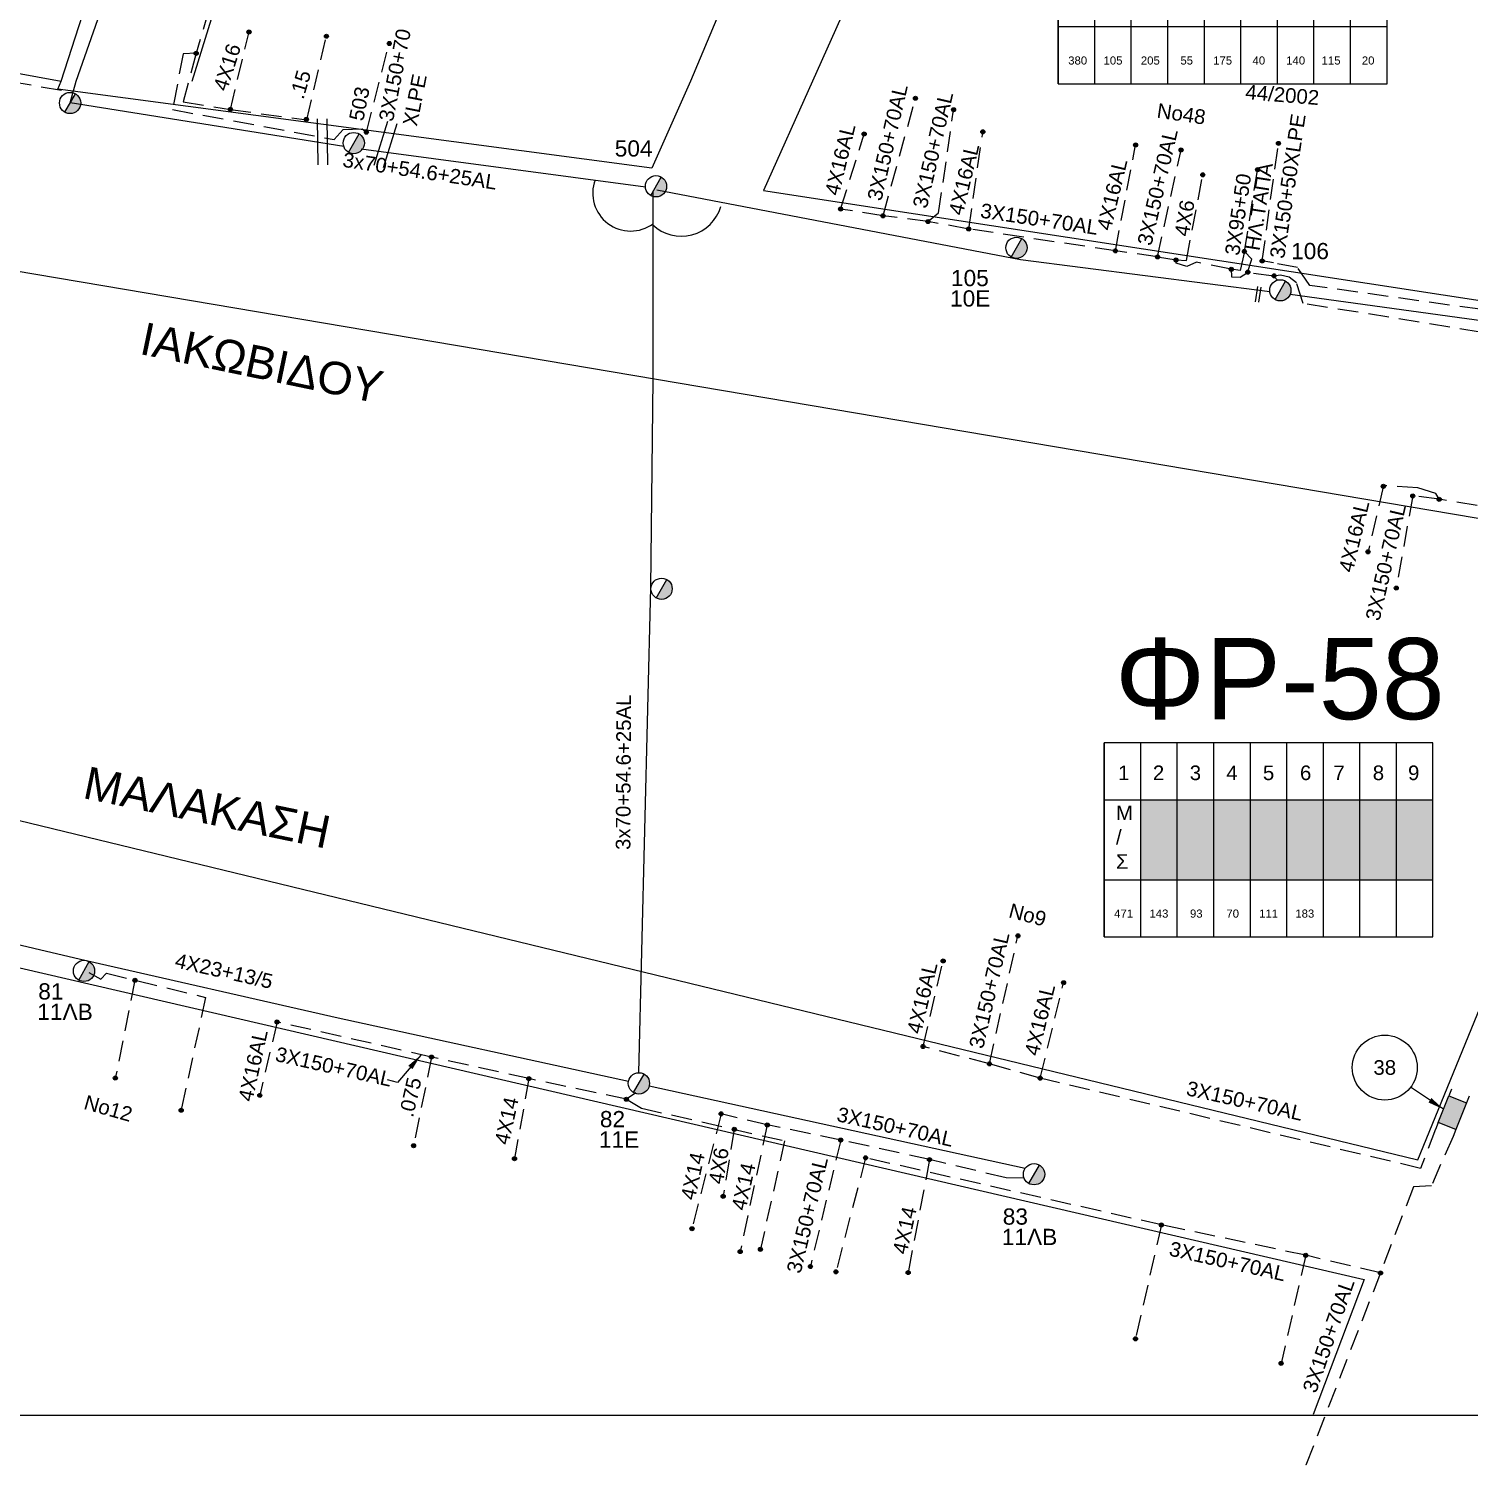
# Model space of a CAD drawing. Header units: millimetres. Extents: x 766 to 1726, y 225 to 629.
# Drawn here: x 1240.7 to 1329.4, y 241.2 to 329.7 of the extents above; entities that cross this region are included whole.
import ezdxf
from ezdxf.enums import TextEntityAlignment as Align

# ---------------------------------------------------------------- set-up
doc = ezdxf.new("R2010")
doc.units = ezdxf.units.MM
doc.linetypes.add('DASHED', pattern=[19.05, 12.7, -6.35])
for name, color, linetype in [('Link Box 4 Διευθύνσεων', 7, 'Continuous'), ('Άγνωστα', 7, 'Continuous'), ('Ασφαλειοκιβώτια Χ.Τ 9 αναχωρήσεων', 7, 'Continuous'), ('Γέφυρες Εναέριου Δικτύου', 7, 'Continuous'), ('Επιγραφές - Σχήματα', 7, 'Continuous'), ('Καλώδια ΧΤ   3x150+50AL', 7, 'DASHED'), ('Καλώδια ΧΤ   3x150+70AL', 7, 'DASHED'), ('Καλώδια ΧΤ   3x150AL+50CU', 7, 'DASHED'), ('Καλώδια ΧΤ   3x150AL+50XLPE', 7, 'DASHED'), ('Καλώδια ΧΤ   3x95+50CU', 7, 'DASHED'), ('Καλώδια ΧΤ   4x16AL', 7, 'DASHED'), ('Μηχανική τομή', 7, 'Continuous'), ('Στύλος ΦΜ', 7, 'Continuous'), ('Στύλος ΦΜ @ 1', 7, 'Continuous'), ('Συνδέσεις', 7, 'Continuous'), ('Συνεστραμμένα ΧΤ   3x70+54.6+25 AL', 7, 'SYN_LINE'), ('Τομή', 7, 'Continuous'), ('Υπόβαθρο ΔΕΗ', 7, 'Continuous'), ('Υπόγεια Καλώδια Δικτύου ΧΤ   .15', 7, 'DASHED'), ('Υπόγεια καλώδια Δικτύου ΧΤ και Παρ. ΧΤ - 3X150+70 AL', 7, 'DASHED'), ('Υπόγεια καλώδια Παροχών ΧΤ   .075', 7, 'DASHED'), ('Υπόγεια καλώδια Παροχών ΧΤ   4x16AL', 7, 'DASHED'), ('Υπόγεια καλώδια Παροχών ΧΤ   4x6', 7, 'DASHED')]:
    doc.layers.add(name, color=color, linetype=linetype)
doc.styles.get("Standard").update_dxf_attribs({"font": 'arial.ttf'})
doc.linetypes.add('SYN_LINE', pattern='A,0.5,-0.0001,["/\\/\\/\\/",Standard,S=0.1,R=0,X=0,Y=-0.05],-0.25', length=0.7501)
doc.dimstyles.new('ISO-25', dxfattribs={"dimtxt": 2.5, "dimasz": 2.5, "dimexe": 1.25, "dimexo": 0.625, "dimtad": 1, "dimtxsty": 'Standard', "dimcen": 2.5, "dimadec": 0, "dimazin": 0, "dimtfac": 1, "dimtmove": 0, "dimatfit": 3, "dimfxl": 1, "dimarcsym": 0})

# ---------------------------------------------------------------- blocks, each defined once
blk = doc.blocks.new('LINK BOX 4 ΑΝΑΧΩΡΗΣΕΩΝ')
at = {"layer": 'Link Box 4 Διευθύνσεων', "ltscale": 40}
blk.add_hatch(color=256, dxfattribs=at).paths.add_polyline_path([(-3.54, 0), (-3.54, -4.67), (3.54, -4.67), (3.54, 0)])
for p, q in [((-3.54, 0), (-5.33, 0)), ((5.33, 0), (3.54, 0)), ((-3.54, -4.67), (-5.33, -4.67)), ((5.33, -4.67), (3.54, -4.67))]:
    blk.add_line(p, q, dxfattribs=at)
blk.add_lwpolyline([(-3.54, -4.67), (-3.54, 0), (3.54, 0), (3.54, -4.67)], close=True, dxfattribs=at)
blk = doc.blocks.new('ΥΠΑΡΧΩΝ ΤΣΙΜΕΝΤΕΝΙΟΣ ΣΤΥΛΟΣ')
at = {"layer": 'Στύλος ΦΜ'}
blk.add_hatch(color=256, dxfattribs=at).paths.add_polyline_path([(-1.29, -2.28, 0.574793), (2.62, 0, 0.268822), (1.3, 2.27)])
blk.add_line((-1.29, -2.28), (1.3, 2.27), dxfattribs=at)
blk.add_circle((0, 0), 2.62, dxfattribs=at)
at = {"layer": 'Στύλος ΦΜ', "flags": 4}
for tag, p in [('ΑΡΙΘΜΟΣ', (-4.68, 8.05)), ('ΤΥΠΟΣ', (-4.91, 3.03))]:
    blk.add_attdef(tag, p, '', height=4, dxfattribs=at)
blk = doc.blocks.new('_ΣΥΝΔΕΣΗ')
at = {"layer": 'Συνδέσεις', "linetype": 'SYN_LINE', "ltscale": 40}
blk.add_hatch(color=256, dxfattribs=at).paths.add_polyline_path([(0.5, -0.01, 1), (-0.5, -0.01, 1)])
at = {"layer": 'Συνδέσεις'}
blk.add_circle((0, -0.01), 0.5, dxfattribs=at)
blk = doc.blocks.new('ΤΟΜΗ')
at = {"layer": 'Τομή', "ltscale": 40}
for p, q in [((-5.68, 0), (5.68, 0)), ((5.68, -2.33), (-5.68, -2.33))]:
    blk.add_line(p, q, dxfattribs=at)
blk = doc.blocks.new('ΑΣΦΑΛΕΙΟΚΙΒΩΤΙΟ ΥΠΟΣΤΑΘΜΟΥ 9A ΑΝΑΧΩΡΗΣΕΩΝ')
at = {"layer": 'Ασφαλειοκιβώτια Χ.Τ 9 αναχωρήσεων', "ltscale": 40}
for p, q in [((0, 0), (0, 11.955)), ((2.25, 0), (2.25, 11.955)), ((4.5, 0), (4.5, 11.955)), ((6.75, 0), (6.75, 11.955)), ((9, 0), (9, 11.955)), ((11.25, 0), (11.25, 11.955)), ((13.5, 0), (13.5, 11.955)), ((15.75, 0), (15.75, 11.955)), ((18, 0), (18, 11.955)), ((0, 8.434), (20.25, 8.434)), ((0, 3.521), (20.25, 3.521))]:
    blk.add_line(p, q, dxfattribs=at)
at = {"layer": 'Ασφαλειοκιβώτια Χ.Τ 9 αναχωρήσεων'}
blk.add_lwpolyline([(20.25, 0), (20.25, 11.955), (0, 11.955), (0, 0)], close=True, dxfattribs=at)
for s, p in [('1', (0.855, 9.658)), ('2', (2.997, 9.658)), ('3', (5.265, 9.658)), ('4', (7.521, 9.658)), ('5', (9.774, 9.658)), ('6', (12.057, 9.658)), ('7', (14.118, 9.658)), ('8', (16.54, 9.658)), ('9', (18.714, 9.658))]:
    blk.add_text(s, height=0.9, dxfattribs=at).set_placement(p)
at = {"layer": 'Ασφαλειοκιβώτια Χ.Τ 9 αναχωρήσεων', "ltscale": 40}
for tag, height, p in [('ΟΝΟΜΑ', 1.25, (9.403, 14.063)), ('ΚΕΙΜΕΝΟ 1', 0.5, (1.194, 1.435)), ('ΚΕΙΜΕΝΟ 2', 0.5, (3.37, 1.435)), ('ΚΕΙΜΕΝΟ 3', 0.5, (5.669, 1.435)), ('ΚΕΙΜΕΝΟ 4', 0.5, (7.913, 1.435)), ('ΚΕΙΜΕΝΟ 5', 0.5, (10.123, 1.435)), ('ΚΕΙΜΕΝΟ 6', 0.5, (12.354, 1.435)), ('ΚΕΙΜΕΝΟ 7', 0.5, (14.623, 1.435)), ('ΚΕΙΜΕΝΟ 8', 0.5, (16.804, 1.435)), ('ΚΕΙΜΕΝΟ 9', 0.5, (19.088, 1.435)), ('ΣΧ', 0.5, (9.152, -0.433))]:
    blk.add_attdef(tag, text='', height=height, dxfattribs=at).set_placement(p, align=Align.MIDDLE_CENTER)
blk = doc.blocks.new('ΜΗΧΑΝΙΚΗ ΤΟΜΗ')
at = {"layer": 'Μηχανική τομή', "ltscale": 40}
for p, q in [((-1.89, 0.78), (1.89, 0.78)), ((1.89, 0), (-1.89, 0))]:
    blk.add_line(p, q, dxfattribs=at)

msp = doc.modelspace()

# ---------------------------------------------------------------- hatches: boundary and pattern name
at = {"layer": 'Ασφαλειοκιβώτια Χ.Τ 9 αναχωρήσεων'}
for color, points in [(173, [(1311.465, 282.156), (1309.215, 282.156), (1309.215, 277.242), (1311.465, 277.242)]), (5, [(1313.715, 282.156), (1311.465, 282.156), (1311.465, 277.242), (1313.715, 277.242)]), (2, [(1315.965, 282.156), (1313.715, 282.156), (1313.715, 277.242), (1315.965, 277.242)]), (1, [(1318.215, 282.156), (1315.965, 282.156), (1315.965, 277.242), (1318.215, 277.242)]), (6, [(1320.465, 282.156), (1318.215, 282.156), (1318.215, 277.242), (1320.465, 277.242)]), (62, [(1322.715, 282.156), (1320.465, 282.156), (1320.465, 277.242), (1322.715, 277.242)]), (27, [(1324.965, 282.156), (1322.715, 282.156), (1322.715, 277.242), (1324.965, 277.242)]), (133, [(1327.215, 282.156), (1324.965, 282.156), (1324.965, 277.242), (1327.215, 277.242)])]:
    msp.add_hatch(color=color, dxfattribs=at).paths.add_polyline_path(points)

# ---------------------------------------------------------------- linework, layer by layer
at = {"layer": 'Άγνωστα', "color": 5, "linetype": 'Continuous', "ltscale": 0.1}
msp.add_lwpolyline([(1218.004, 278.446), (1243.911, 272.352), (1259.768, 268.735), (1277.661, 264.833)], dxfattribs=at)
at = {"layer": 'Άγνωστα', "color": 5, "linetype": 'DASHED', "ltscale": 0.1}
for points in [[(1244.406, 271.519), (1245.147, 271.114), (1245.511, 271.477), (1251.605, 269.987), (1250.103, 263.039)], [(1247.257, 271.05), (1246.047, 265.022)], [(1271.52, 264.989), (1270.639, 260.056)], [(1277.529, 263.716), (1278.458, 263.173), (1287.272, 261.155), (1285.783, 254.474)], [(1283.367, 262.816), (1283.363, 262.817), (1281.57, 255.74)], [(1286.206, 262.137), (1284.536, 254.334)], [(1292.261, 260.109), (1290.435, 253.086)], [(1296.203, 260.003), (1294.885, 253.041)]]:
    msp.add_lwpolyline(points, dxfattribs=at)
at = {"layer": 'Γέφυρες Εναέριου Δικτύου'}
for centre, radius, start, end in [((1277.795, 319.544), 2.339, 159.80245, 306.32886), ((1280.915, 319.425), 2.54, 225.94363, 343.76558)]:
    msp.add_arc(centre, radius, start, end, dxfattribs=at)
at = {"layer": 'Επιγραφές - Σχήματα'}
msp.add_lwpolyline([(807.638, 244.256), (1540.689, 244.256), (1540.689, 606.185), (807.638, 606.185)], close=True, dxfattribs=at)
at = {"layer": 'Επιγραφές - Σχήματα', "color": 7}
msp.add_circle((1324.245, 265.667), 2, dxfattribs=at)
at = {"layer": 'Καλώδια ΧΤ   3x150+50AL', "color": 1, "ltscale": 0.1}
msp.add_lwpolyline([(1214.603, 333.513), (1213.715, 330.754), (1213.799, 330.306), (1214.065, 330.334), (1214.499, 330.726), (1216.098, 335.519), (1217.667, 335.645), (1218.199, 336.387), (1229.387, 332.858), (1228.34, 328.352), (1243.444, 325.762)], dxfattribs=at)
at = {"layer": 'Καλώδια ΧΤ   3x150+70AL', "color": 133, "ltscale": 0.1}
msp.add_lwpolyline([(1310.249, 315.615), (1307.655, 315.989), (1298.617, 317.332), (1296.104, 317.794), (1293.338, 318.145), (1290.726, 318.562)], dxfattribs=at)
at = {"layer": 'Καλώδια ΧΤ   3x150+70AL', "color": 5, "linetype": 'Continuous', "ltscale": 0.1}
msp.add_lwpolyline([(1278.939, 264.553), (1302.1, 259.464)], dxfattribs=at)
at = {"layer": 'Καλώδια ΧΤ   3x150AL+50CU', "color": 6, "ltscale": 0.1}
for points in [[(1253.413, 336.332), (1251.028, 328.157), (1250.226, 325.172), (1253.139, 324.7), (1257.835, 324.049)], [(1257.835, 324.049), (1259.053, 329.213)], [(1251.028, 328.157), (1250.223, 328.134), (1249.575, 324.691), (1259.532, 322.844), (1260.076, 323.465), (1261.261, 323.506), (1261.516, 323.302), (1262.921, 328.766)]]:
    msp.add_lwpolyline(points, dxfattribs=at)
at = {"layer": 'Καλώδια ΧΤ   3x150AL+50XLPE', "color": 6, "linetype": 'DASHED', "ltscale": 0.1}
for points in [[(1316.694, 315.369), (1317.697, 322.608)], [(1348.483, 292.481), (1339.979, 296.279), (1345.039, 308.682), (1330.984, 310.829), (1330.798, 312.037), (1330.124, 312.385), (1319.628, 313.856), (1318.88, 314.955), (1317.396, 315.243), (1316.694, 315.369)]]:
    msp.add_lwpolyline(points, dxfattribs=at)
at = {"layer": 'Καλώδια ΧΤ   3x150AL+50XLPE', "color": 133, "linetype": 'DASHED', "ltscale": 0.1}
msp.add_lwpolyline([(1347.932, 289.246), (1338.632, 293.315), (1339.694, 295.56), (1339.404, 296.412), (1344.059, 307.993), (1330.737, 310.038), (1330.13, 310.985), (1319.213, 312.749), (1318.809, 314.017), (1318.357, 314.365), (1317.823, 314.489), (1317.414, 314.432), (1317.634, 314.185)], dxfattribs=at)
at = {"layer": 'Καλώδια ΧΤ   3x95+50CU', "color": 133, "linetype": 'DASHED', "ltscale": 0.1}
for points in [[(1314.788, 314.851), (1314.803, 314.392), (1315.339, 314.361), (1315.783, 314.644), (1316.059, 315.478), (1315.6, 315.952), (1316.413, 320.997)], [(1315.6, 315.952), (1315.328, 314.784), (1314.788, 314.851), (1312.639, 315.292), (1312.044, 315.033), (1311.391, 315.234), (1311.391, 315.426)], [(1317.414, 314.432), (1315.783, 314.644)]]:
    msp.add_lwpolyline(points, dxfattribs=at)
at = {"layer": 'Καλώδια ΧΤ   4x16AL', "color": 6, "linetype": 'DASHED', "ltscale": 0.1}
msp.add_lwpolyline([(1253.139, 324.7), (1254.283, 329.476)], dxfattribs=at)
at = {"layer": 'Συνεστραμμένα ΧΤ   3x70+54.6+25 AL', "color": 1, "ltscale": 10}
msp.add_lwpolyline([(1260.13, 322.425), (1260.13, 322.425), (1243.262, 325.097), (1243.628, 326.433), (1249.484, 343.11)], dxfattribs=at)
at = {"layer": 'Συνεστραμμένα ΧΤ   3x70+54.6+25 AL', "color": 27, "ltscale": 10}
for points in [[(1278.7, 319.913), (1261.19, 322.244)], [(1278.289, 265.348), (1279.025, 295.252), (1279.183, 308.089), (1279.17, 319.639)], [(1279.402, 319.747), (1301.806, 315.456), (1317.162, 313.48)], [(1318.42, 313.312), (1347.64, 309.291)]]:
    msp.add_lwpolyline(points, dxfattribs=at)
at = {"layer": 'Υπόβαθρο ΔΕΗ'}
for points in [[(1242.711, 326.433), (1259.569, 378.621), (1246.354, 383.658), (1228.898, 328.969), (1242.711, 326.433)], [(1250.788, 326.433), (1264.041, 369.24), (1268.512, 375.053), (1297.273, 364.041), (1281.485, 326.433), (1279.1, 321.085), (1242.508, 325.952), (1242.711, 326.433)], [(1353.404, 326.433), (1358.992, 339.971), (1304.464, 360.984), (1288.993, 326.433), (1285.969, 319.71), (1346.568, 310.398), (1353.404, 326.433)], [(1224.751, 317.293), (1214.823, 287.039), (1326.281, 259.978), (1337.434, 287.23), (1336.682, 298.366), (1224.751, 317.293)], [(1207.547, 246.111), (1203.586, 250.99), (1212.164, 278.298), (1322.986, 252.604), (1319.84, 244.287)]]:
    msp.add_lwpolyline(points, dxfattribs=at)
at = {"layer": 'Υπόγεια καλώδια Δικτύου ΧΤ και Παρ. ΧΤ - 3X150+70 AL', "color": 133, "ltscale": 0.1}
for points in [[(1293.338, 318.145), (1295.336, 325.389)], [(1296.104, 317.794), (1296.763, 318.323), (1297.685, 324.683)], [(1310.249, 315.615), (1311.699, 322.205)]]:
    msp.add_lwpolyline(points, dxfattribs=at)
at = {"layer": 'Υπόγεια καλώδια Δικτύου ΧΤ και Παρ. ΧΤ - 3X150+70 AL', "color": 173, "ltscale": 0.1}
for points in [[(1325.97, 300.892), (1324.955, 295.211)], [(1342.031, 298.228), (1331.81, 299.986), (1327.596, 300.679), (1325.97, 300.892)]]:
    msp.add_lwpolyline(points, dxfattribs=at)
at = {"layer": 'Υπόγεια καλώδια Δικτύου ΧΤ και Παρ. ΧΤ - 3X150+70 AL', "color": 5, "ltscale": 0.1}
for points in [[(1299.894, 265.899), (1301.648, 273.788)], [(1278.104, 264.103), (1277.529, 263.716), (1271.52, 264.989), (1265.523, 266.316), (1256.01, 268.482)], [(1327.373, 261.864), (1326.45, 259.456), (1303.018, 265.018), (1299.894, 265.899), (1295.805, 266.968)], [(1302.033, 258.859), (1300.916, 258.875), (1296.203, 260.003), (1290.731, 261.205), (1286.206, 262.137), (1283.364, 262.819)], [(1290.731, 261.205), (1288.868, 253.414)], [(1328.456, 261.43), (1327.115, 258.385), (1326.006, 258.32), (1323.984, 253.014), (1319.384, 241.17), (1319.384, 241.17)], [(1323.984, 253.014), (1319.378, 254.104), (1310.486, 255.977), (1292.261, 260.109)], [(1310.486, 255.977), (1308.893, 248.956)], [(1319.378, 254.104), (1317.861, 247.443)]]:
    msp.add_lwpolyline(points, dxfattribs=at)
at = {"layer": 'Υπόγεια καλώδια Παροχών ΧΤ   .075', "color": 5, "ltscale": 0.1}
msp.add_lwpolyline([(1265.523, 266.316), (1264.42, 260.857)], dxfattribs=at)
at = {"layer": 'Υπόγεια καλώδια Παροχών ΧΤ   4x16AL', "color": 133, "ltscale": 0.1}
for points in [[(1290.726, 318.562), (1292.175, 323.189)], [(1298.617, 317.332), (1299.485, 323.323)], [(1307.655, 315.989), (1308.896, 322.516)]]:
    msp.add_lwpolyline(points, dxfattribs=at)
at = {"layer": 'Υπόγεια καλώδια Παροχών ΧΤ   4x16AL', "color": 173, "ltscale": 0.1}
msp.add_lwpolyline([(1327.596, 300.679), (1327.399, 301.045), (1326.278, 301.388), (1324.167, 301.52), (1323.213, 297.444)], dxfattribs=at)
at = {"layer": 'Υπόγεια καλώδια Παροχών ΧΤ   4x16AL', "color": 5, "ltscale": 0.1}
for points in [[(1295.805, 266.968), (1297.041, 272.242)], [(1303.018, 265.018), (1304.463, 270.899)], [(1256.01, 268.482), (1254.947, 263.953)]]:
    msp.add_lwpolyline(points, dxfattribs=at)
at = {"layer": 'Υπόγεια καλώδια Παροχών ΧΤ   4x6', "color": 133, "ltscale": 0.1}
msp.add_lwpolyline([(1310.249, 315.615), (1311.391, 315.426), (1312.024, 315.396), (1313.036, 320.675)], dxfattribs=at)
at = {"layer": 'Υπόγεια καλώδια Παροχών ΧΤ   4x6', "color": 5, "ltscale": 0.1}
msp.add_lwpolyline([(1284.178, 261.864), (1283.491, 257.738)], dxfattribs=at)

# ---------------------------------------------------------------- block references
at = {"layer": 'Link Box 4 Διευθύνσεων', "xscale": 0.2500000000000154, "yscale": 0.2500000000000154, "zscale": 0.2500000000000154, "rotation": 68.17887013275352}
msp.add_blockref('LINK BOX 4 ΑΝΑΧΩΡΗΣΕΩΝ', (1327.868, 263.1), dxfattribs=at)
at = {"layer": 'Ασφαλειοκιβώτια Χ.Τ 9 αναχωρήσεων'}
ref = msp.add_blockref('ΑΣΦΑΛΕΙΟΚΙΒΩΤΙΟ ΥΠΟΣΤΑΘΜΟΥ 9A ΑΝΑΧΩΡΗΣΕΩΝ', (1304.134, 326.281), dxfattribs=at)
ref.add_attrib('ΚΕΙΜΕΝΟ 9', '20', dxfattribs={"ltscale": 40, "height": 0.5}).set_placement((1323.222, 327.715), align=Align.MIDDLE_CENTER)
ref.add_attrib('ΚΕΙΜΕΝΟ 8', '115', dxfattribs={"ltscale": 40, "height": 0.5}).set_placement((1320.938, 327.715), align=Align.MIDDLE_CENTER)
ref.add_attrib('ΚΕΙΜΕΝΟ 7', '140', dxfattribs={"ltscale": 40, "height": 0.5}).set_placement((1318.757, 327.715), align=Align.MIDDLE_CENTER)
ref.add_attrib('ΚΕΙΜΕΝΟ 6', '40', dxfattribs={"ltscale": 40, "height": 0.5}).set_placement((1316.488, 327.715), align=Align.MIDDLE_CENTER)
ref.add_attrib('ΚΕΙΜΕΝΟ 5', '175', dxfattribs={"ltscale": 40, "height": 0.5}).set_placement((1314.258, 327.715), align=Align.MIDDLE_CENTER)
ref.add_attrib('ΚΕΙΜΕΝΟ 4', '55', dxfattribs={"ltscale": 40, "height": 0.5}).set_placement((1312.047, 327.715), align=Align.MIDDLE_CENTER)
ref.add_attrib('ΚΕΙΜΕΝΟ 3', '205', dxfattribs={"ltscale": 40, "height": 0.5}).set_placement((1309.803, 327.715), align=Align.MIDDLE_CENTER)
ref.add_attrib('ΚΕΙΜΕΝΟ 1', '380', dxfattribs={"ltscale": 40, "height": 0.5}).set_placement((1305.328, 327.715), align=Align.MIDDLE_CENTER)
ref.add_attrib('ΚΕΙΜΕΝΟ 2', '105', dxfattribs={"ltscale": 40, "height": 0.5}).set_placement((1307.504, 327.715), align=Align.MIDDLE_CENTER)
ref = msp.add_blockref('ΑΣΦΑΛΕΙΟΚΙΒΩΤΙΟ ΥΠΟΣΤΑΘΜΟΥ 9A ΑΝΑΧΩΡΗΣΕΩΝ', (1306.965, 273.721), dxfattribs=at)
ref.add_attrib('ΚΕΙΜΕΝΟ 6', '183', dxfattribs={"ltscale": 40, "height": 0.5}).set_placement((1319.319, 275.156), align=Align.MIDDLE_CENTER)
ref.add_attrib('ΚΕΙΜΕΝΟ 5', '111', dxfattribs={"ltscale": 40, "height": 0.5}).set_placement((1317.089, 275.156), align=Align.MIDDLE_CENTER)
ref.add_attrib('ΚΕΙΜΕΝΟ 4', '70', dxfattribs={"ltscale": 40, "height": 0.5}).set_placement((1314.878, 275.156), align=Align.MIDDLE_CENTER)
ref.add_attrib('ΚΕΙΜΕΝΟ 3', '93', dxfattribs={"ltscale": 40, "height": 0.5}).set_placement((1312.635, 275.156), align=Align.MIDDLE_CENTER)
ref.add_attrib('ΚΕΙΜΕΝΟ 1', '471', dxfattribs={"ltscale": 40, "height": 0.5}).set_placement((1308.159, 275.156), align=Align.MIDDLE_CENTER)
ref.add_attrib('ΚΕΙΜΕΝΟ 2', '143', dxfattribs={"ltscale": 40, "height": 0.5}).set_placement((1310.335, 275.156), align=Align.MIDDLE_CENTER)
at = {"layer": 'Μηχανική τομή', "xscale": 0.2499999999999382, "yscale": 0.2499999999999382, "zscale": 0.2499999999999382, "rotation": 261.3470442864625}
msp.add_blockref('ΜΗΧΑΝΙΚΗ ΤΟΜΗ', (1316.35, 313.315), dxfattribs=at)
at = {"layer": 'Στύλος ΦΜ @ 1', "ltscale": 40, "xscale": 0.25, "yscale": 0.25, "zscale": 0.25}
for p in [(1243.262, 325.097), (1260.738, 322.624), (1279.695, 295.166)]:
    msp.add_blockref('ΥΠΑΡΧΩΝ ΤΣΙΜΕΝΤΕΝΙΟΣ ΣΤΥΛΟΣ', p, dxfattribs=at)
at = {"layer": 'Στύλος ΦΜ @ 1', "ltscale": 40}
ref = msp.add_blockref('ΥΠΑΡΧΩΝ ΤΣΙΜΕΝΤΕΝΙΟΣ ΣΤΥΛΟΣ', (1279.352, 319.967), dxfattribs=dict(at, xscale=0.25, yscale=0.25, zscale=0.25))
ref.add_attrib('ΤΥΠΟΣ', '504', (1276.812, 321.795), dxfattribs={"layer": 'Στύλος ΦΜ', "height": 1, "flags": 4})
ref = msp.add_blockref('ΥΠΑΡΧΩΝ ΤΣΙΜΕΝΤΕΝΙΟΣ ΣΤΥΛΟΣ', (1301.559, 316.175), dxfattribs=dict(at, xscale=0.25, yscale=0.25, zscale=0.25))
ref.add_attrib('ΤΥΠΟΣ', '10E', (1297.464, 312.555), dxfattribs={"layer": 'Στύλος ΦΜ', "height": 1, "flags": 4})
ref.add_attrib('ΑΡΙΘΜΟΣ', '105', (1297.523, 313.812), dxfattribs={"layer": 'Στύλος ΦΜ', "height": 1, "flags": 4})
ref = msp.add_blockref('ΥΠΑΡΧΩΝ ΤΣΙΜΕΝΤΕΝΙΟΣ ΣΤΥΛΟΣ', (1317.812, 313.555), dxfattribs=dict(at, xscale=0.25, yscale=0.25, zscale=0.25))
ref.add_attrib('ΤΥΠΟΣ', '106', (1318.477, 315.474), dxfattribs={"layer": 'Στύλος ΦΜ', "height": 1, "flags": 4})
ref = msp.add_blockref('ΥΠΑΡΧΩΝ ΤΣΙΜΕΝΤΕΝΙΟΣ ΣΤΥΛΟΣ', (1244.118, 271.626), dxfattribs=dict(at, xscale=0.25, yscale=0.25, zscale=0.25))
ref.add_attrib('ΤΥΠΟΣ', '11ΛB', (1241.242, 268.605), dxfattribs={"layer": 'Στύλος ΦΜ', "height": 1, "flags": 4})
ref.add_attrib('ΑΡΙΘΜΟΣ', '81', (1241.301, 269.861), dxfattribs={"layer": 'Στύλος ΦΜ', "height": 1, "flags": 4})
ref = msp.add_blockref('ΥΠΑΡΧΩΝ ΤΣΙΜΕΝΤΕΝΙΟΣ ΣΤΥΛΟΣ', (1278.3, 264.693), dxfattribs=dict(at, xscale=0.25, yscale=0.25, zscale=0.25))
ref.add_attrib('ΤΥΠΟΣ', '11E', (1275.836, 260.735), dxfattribs={"layer": 'Στύλος ΦΜ', "height": 1, "flags": 4})
ref.add_attrib('ΑΡΙΘΜΟΣ', '82', (1275.895, 261.992), dxfattribs={"layer": 'Στύλος ΦΜ', "height": 1, "flags": 4})
ref = msp.add_blockref('ΥΠΑΡΧΩΝ ΤΣΙΜΕΝΤΕΝΙΟΣ ΣΤΥΛΟΣ', (1302.643, 259.098), dxfattribs=dict(at, xscale=0.25, yscale=0.25, zscale=0.25))
ref.add_attrib('ΤΥΠΟΣ', '11ΛB', (1300.654, 254.733), dxfattribs={"layer": 'Στύλος ΦΜ', "height": 1, "flags": 4})
ref.add_attrib('ΑΡΙΘΜΟΣ', '83', (1300.713, 255.99), dxfattribs={"layer": 'Στύλος ΦΜ', "height": 1, "flags": 4})
at = {"layer": 'Συνδέσεις', "xscale": 0.25, "yscale": 0.25, "zscale": 0.25}
for p in [(1254.283, 329.476), (1259.053, 329.213), (1262.921, 328.766), (1251.028, 328.157), (1253.14, 324.703), (1295.336, 325.389), (1297.685, 324.683), (1257.816, 324.087), (1261.516, 323.302), (1292.175, 323.189), (1299.485, 323.323), (1308.896, 322.516), (1311.699, 322.205), (1317.697, 322.608), (1313.036, 320.675), (1316.413, 320.997), (1290.726, 318.562), (1293.338, 318.145), (1296.104, 317.794), (1298.617, 317.332), (1307.655, 315.989), (1315.6, 315.952), (1310.249, 315.615), (1311.391, 315.426), (1316.694, 315.369), (1314.788, 314.851), (1315.81, 314.677), (1317.429, 314.45), (1324.158, 301.483), (1325.97, 300.892), (1327.596, 300.679), (1323.213, 297.444), (1324.955, 295.211), (1301.648, 273.788), (1297.041, 272.242), (1247.257, 271.05), (1304.463, 270.899), (1256.01, 268.482), (1295.805, 266.968), (1265.523, 266.316), (1299.894, 265.899), (1246.047, 265.022), (1271.52, 264.989), (1303.018, 265.018), (1254.947, 263.953), (1277.529, 263.716), (1250.103, 263.039), (1283.364, 262.819), (1284.178, 261.864), (1286.206, 262.137), (1264.42, 260.857), (1290.731, 261.205), (1270.639, 260.056), (1292.261, 260.109), (1296.203, 260.003), (1283.491, 257.738), (1281.57, 255.74), (1310.486, 255.977), (1284.536, 254.334), (1285.783, 254.474), (1319.378, 254.104), (1288.868, 253.414), (1290.435, 253.086), (1294.885, 253.041), (1323.984, 253.014), (1308.893, 248.956), (1317.861, 247.443)]:
    msp.add_blockref('_ΣΥΝΔΕΣΗ', p, dxfattribs=at)
at = {"layer": 'Τομή'}
for p, xscale, yscale, zscale, rotation in [((1258.519, 322.703), 0.2500000000000331, 0.2500000000000331, 0.2500000000000331, 90.76112381830926), ((1262.417, 322.63), 0.2500000000000097, 0.2500000000000097, 0.2500000000000097, 72.87429729988607)]:
    msp.add_blockref('ΤΟΜΗ', p, dxfattribs=dict(at, xscale=xscale, yscale=yscale, zscale=zscale, rotation=rotation))

# ---------------------------------------------------------------- texts
at = {"layer": 'Άγνωστα', "color": 7, "char_height": 0.9, "width": 84.18588, "attachment_point": 1}
for s, insert, rotation in [('4X23+13/5', (1249.86, 272.729), 347.34714), ('4X14', (1269.394, 261.054), 77.61454), ('4X14', (1280.863, 257.645), 77.61454), ('4X14', (1283.988, 257), 77.61454), ('4X14', (1293.914, 254.302), 77.61454)]:
    msp.add_mtext(s, dxfattribs=dict(at, insert=insert, rotation=rotation))
at = {"layer": 'Ασφαλειοκιβώτια Χ.Τ 9 αναχωρήσεων', "insert": (1307.687, 281.814), "char_height": 0.9, "width": 2.17983, "attachment_point": 1}
msp.add_mtext('M\\P/\\PΣ', dxfattribs=at)
at = {"layer": 'Επιγραφές - Σχήματα', "color": 7, "char_height": 0.9, "width": 84.18588, "attachment_point": 1}
for s, insert, rotation in [('3X150+70\\PXLPE', (1262.267, 324.08), 78.85015), ('503', (1260.434, 324.112), 78.85015), ('44/2002', (1315.708, 326.234), 355.33962), ('No48', (1310.294, 325.093), 351.59587), ('ΗΛ.ΤΑΠΑ', (1315.636, 316.091), 81.21896), ('No9', (1301.247, 275.81), 345.31893), ('No12', (1244.29, 263.999), 344.24388)]:
    msp.add_mtext(s, dxfattribs=dict(at, insert=insert, rotation=rotation))
at = {"layer": 'Επιγραφές - Σχήματα', "char_height": 2, "width": 7.28517, "attachment_point": 1, "rotation": 348.25406}
for s, insert in [('ΙΑΚΩΒΙΔΟΥ', (1247.87, 311.609)), ('ΜΑΛΑΚΑΣΗ', (1244.375, 284.244))]:
    msp.add_mtext(s, dxfattribs=dict(at, insert=insert))
at = {"layer": 'Επιγραφές - Σχήματα', "insert": (1307.616, 292.132), "char_height": 5, "width": 4.30029, "attachment_point": 1}
msp.add_mtext('ΦΡ-58', dxfattribs=at)
at = {"layer": 'Επιγραφές - Σχήματα', "color": 7, "insert": (1324.245, 265.667), "char_height": 0.9, "width": 11.99425, "attachment_point": 5}
msp.add_mtext('38', dxfattribs=at)
at = {"layer": 'Καλώδια ΧΤ   3x150+70AL', "color": 7, "insert": (1299.419, 318.932), "char_height": 0.9, "width": 84.18588, "attachment_point": 1, "rotation": 351.54662}
msp.add_mtext('3X150+70AL', dxfattribs=at)
at = {"layer": 'Καλώδια ΧΤ   3x150AL+50XLPE', "color": 7, "insert": (1317.156, 315.601), "char_height": 0.9, "width": 84.18588, "attachment_point": 1, "rotation": 81.46246}
msp.add_mtext('3X150+50XLPE', dxfattribs=at)
at = {"layer": 'Καλώδια ΧΤ   3x95+50CU', "color": 7, "insert": (1314.386, 315.791), "char_height": 0.9, "width": 84.18588, "attachment_point": 1, "rotation": 81.46246}
msp.add_mtext('3X95+50', dxfattribs=at)
at = {"layer": 'Καλώδια ΧΤ   4x16AL', "color": 7, "linetype": 'DASHED', "ltscale": 0.1, "insert": (1252.062, 326.038), "char_height": 0.9, "width": 84.18588, "attachment_point": 1, "rotation": 72.5108}
msp.add_mtext('4X16', dxfattribs=at)
at = {"layer": 'Συνεστραμμένα ΧΤ   3x70+54.6+25 AL', "color": 7, "char_height": 0.9, "width": 84.18588, "attachment_point": 1}
for insert, rotation in [((1260.14, 322.061), 351.47751), ((1276.874, 279.078), 89.74528)]:
    msp.add_mtext('3x70+54.6+25AL', dxfattribs=dict(at, insert=insert, rotation=rotation))
at = {"layer": 'Υπόγεια Καλώδια Δικτύου ΧΤ   .15', "color": 7, "insert": (1256.766, 325.526), "char_height": 0.9, "width": 84.18588, "attachment_point": 1, "rotation": 73.69298}
msp.add_mtext('.15', dxfattribs=at)
at = {"layer": 'Υπόγεια καλώδια Δικτύου ΧΤ και Παρ. ΧΤ - 3X150+70 AL', "color": 7, "char_height": 0.9, "width": 84.18588, "attachment_point": 1}
for insert, rotation in [((1292.356, 319.214), 77.02151), ((1295.153, 318.752), 77.02151), ((1308.99, 316.46), 77.02151), ((1323.043, 293.343), 77.02151), ((1298.623, 266.98), 77.02151), ((1256.039, 266.963), 347.34714), ((1312.154, 264.86), 347.34714), ((1290.629, 263.258), 347.34714), ((1287.385, 253.14), 76.56156), ((1311.102, 254.974), 347.34714), ((1319.16, 245.85), 70.8915)]:
    msp.add_mtext('3X150+70AL', dxfattribs=dict(at, insert=insert, rotation=rotation))
at = {"layer": 'Υπόγεια καλώδια Παροχών ΧΤ   .075', "color": 7, "insert": (1263.505, 262.751), "char_height": 0.9, "width": 84.18588, "attachment_point": 1, "rotation": 77.32689}
msp.add_mtext('.075', dxfattribs=at)
at = {"layer": 'Υπόγεια καλώδια Παροχών ΧΤ   4x16AL', "color": 7, "char_height": 0.9, "width": 84.18588, "attachment_point": 1}
for insert, rotation in [((1289.74, 319.546), 76.60078), ((1297.37, 318.331), 76.60078), ((1306.492, 317.391), 76.60078), ((1321.396, 296.326), 76.60078), ((1294.795, 267.892), 76.60078), ((1302.039, 266.54), 76.60078), ((1253.609, 263.714), 77.61454)]:
    msp.add_mtext('4X16AL', dxfattribs=dict(at, insert=insert, rotation=rotation))
at = {"layer": 'Υπόγεια καλώδια Παροχών ΧΤ   4x6', "color": 7, "char_height": 0.9, "width": 84.18588, "attachment_point": 1, "rotation": 80.33098}
for insert in [(1311.279, 316.977), (1282.586, 258.591)]:
    msp.add_mtext('4X6', dxfattribs=dict(at, insert=insert))

# ---------------------------------------------------------------- leaders
at = {"layer": 'Επιγραφές - Σχήματα'}
msp.add_leader([(1264.867, 266.438), (1263.436, 264.75), (1262.816, 264.911)], dimstyle='ISO-25', override={"dimasz": 1, "dimgap": 0.625, "dimtad": 0}, dxfattribs=at)
at = {"layer": 'Επιγραφές - Σχήματα', "color": 7}
msp.add_leader([(1327.86, 263.097), (1325.839, 264.459)], dimstyle='ISO-25', override={"dimasz": 1, "dimgap": 0.625, "dimtad": 0}, dxfattribs=at)

doc.saveas('drawing.dxf')
